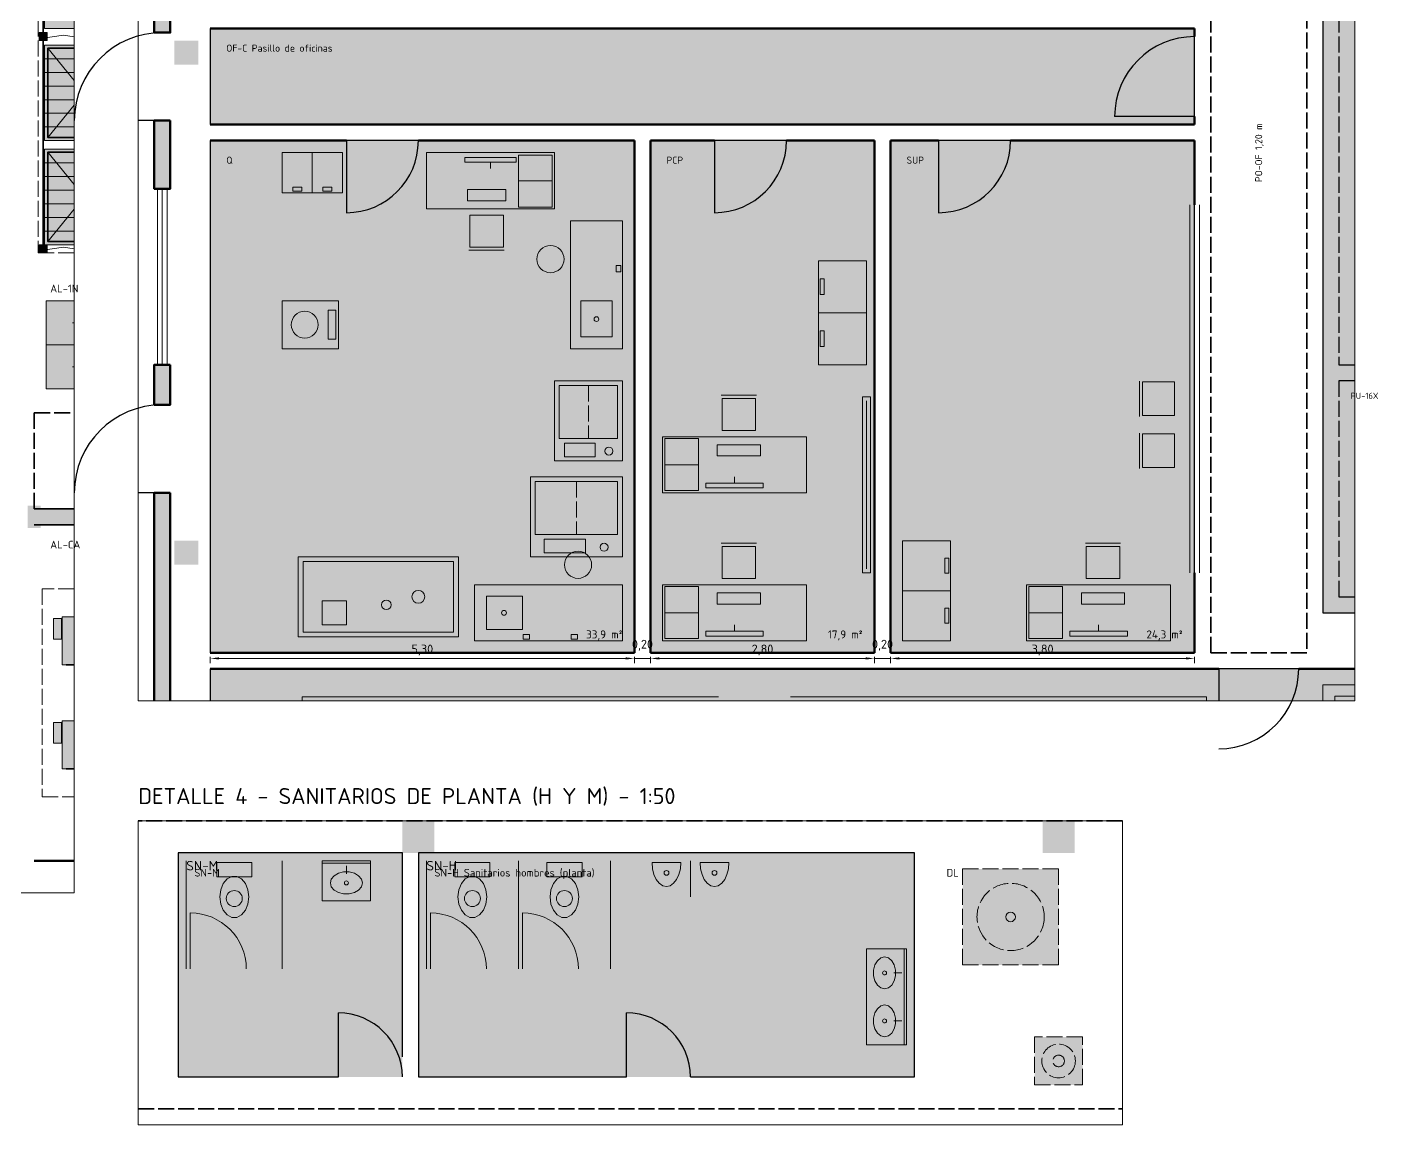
# Model space of a CAD drawing. Header units: millimetres. Extents: x 0 to 1189, y 0 to 841.
# Drawn here: x 409.2 to 746.8, y 389 to 663.4 of the extents above; entities that cross this region are included whole.
import ezdxf
from ezdxf.enums import TextEntityAlignment as Align

# ---------------------------------------------------------------- set-up
doc = ezdxf.new("R2010")
doc.units = ezdxf.units.MM
doc.linetypes.add('IRAM-E-TRAZOS', pattern=[5, 4, -1])
for name, color, linetype, lineweight in [('A-ABERTURA', 7, 'CONTINUOUS', 25), ('A-COLUMNA', 7, 'CONTINUOUS', 50), ('A-COTA', 7, 'CONTINUOUS', 18), ('A-EQUIPO-FINO', 8, 'CONTINUOUS', 13), ('A-EQUIPO-OCULTO', 8, 'IRAM-E-TRAZOS', 13), ('A-EQUIPO-RELLENO', 9, 'CONTINUOUS', 13), ('A-LOCAL', 7, 'CONTINUOUS', 25), ('A-MURO', 7, 'CONTINUOUS', 50), ('A-RELLENO', 9, 'CONTINUOUS', 13), ('A-SECTOR', 1, 'CONTINUOUS', 25), ('A-SECTOR-TXT', 1, 'CONTINUOUS', 25), ('A-SEGURIDAD', 1, 'IRAM-E-TRAZOS', 18), ('A-TABIQUE', 7, 'CONTINUOUS', 50), ('A-TEXTO', 7, 'CONTINUOUS', 18)]:
    doc.layers.add(name, color=color, linetype=linetype, lineweight=lineweight)
for name, color, linetype, lineweight, true_color in [('A-AREA-TRABAJO', 30, 'CONTINUOUS', 13, 0xeb963c), ('A-DEFENSA', 2, 'CONTINUOUS', 35, 0xe6b400), ('A-EQUIPO', 30, 'CONTINUOUS', 35, 0xe67800), ('A-MOBILIARIO', 8, 'CONTINUOUS', 18, 0x50505a), ('A-PASILLO', 2, 'IRAM-E-TRAZOS', 35, 0xd7a500), ('A-PULMON', 6, 'IRAM-E-TRAZOS', 25, 0xdc00c8), ('A-VENTANA', 4, 'CONTINUOUS', 18, 0x0096c8)]:
    doc.layers.add(name, color=color, linetype=linetype, lineweight=lineweight, true_color=true_color)
doc.styles.add('ISO3098', font='isocpeur.ttf')
doc.dimstyles.new('FLAMA-IRAM', dxfattribs={"dimtxt": 3.5, "dimasz": 3.5, "dimexe": 2, "dimexo": 1.5, "dimgap": 1, "dimtad": 1, "dimdec": 1, "dimtxsty": 'ISO3098', "dimblk": 'IRAM_FLECHA', "dimblk1": 'IRAM_FLECHA', "dimblk2": 'IRAM_FLECHA', "dimcen": 2.5, "dimclrd": 3, "dimclre": 3, "dimclrt": 3, "dimazin": 3, "dimtfac": 1, "dimtmove": 0, "dimatfit": 3, "dimlwd": 18, "dimlwe": 18})

# ---------------------------------------------------------------- blocks, each defined once
blk = doc.blocks.new('IRAM_FLECHA')
blk.add_solid([(0, 0), (-1, 0.125), (-1, -0.125)])

msp = doc.modelspace()

# ---------------------------------------------------------------- hatches: boundary and pattern name
at = {"layer": 'A-COLUMNA', "true_color": 0x000000}
h = msp.add_hatch(color=7, dxfattribs=at)
h.dxf.hatch_style = 1
h.paths.add_polyline_path([(446, 654), (452, 654), (452, 660), (446, 660)])
h = msp.add_hatch(color=7, dxfattribs=at)
h.dxf.hatch_style = 1
h.paths.add_polyline_path([(446, 529), (452, 529), (452, 535), (446, 535)])
h = msp.add_hatch(color=7, dxfattribs=at)
h.dxf.hatch_style = 1
h.paths.add_polyline_path([(503, 457), (511, 457), (511, 465), (503, 465)])
h = msp.add_hatch(color=7, dxfattribs=at)
h.dxf.hatch_style = 1
h.paths.add_polyline_path([(663, 457), (671, 457), (671, 465), (663, 465)])
at = {"layer": 'A-DEFENSA', "true_color": 0x1e1e1e}
h = msp.add_hatch(color=7, dxfattribs=at)
h.dxf.hatch_style = 1
h.paths.add_polyline_path([(409.4, 538.2), (412.6, 538.2), (412.6, 543.8), (409.4, 543.8)])
at = {"layer": 'A-DEFENSA', "true_color": 0xf5c800}
h = msp.add_hatch(color=7, dxfattribs=at)
h.dxf.hatch_style = 1
h.paths.add_polyline_path([(411, 539), (411, 543), (421, 543), (421, 539)])
at = {"layer": 'A-EQUIPO-RELLENO', "true_color": 0xeedec0}
h = msp.add_hatch(color=7, dxfattribs=at)
h.dxf.hatch_style = 1
h.paths.add_polyline_path([(413.6, 663), (413.6, 686.9), (421, 686.9), (421, 663)])
at = {"layer": 'A-EQUIPO-RELLENO', "true_color": 0x969ba0}
h = msp.add_hatch(color=7, dxfattribs=at)
h.dxf.hatch_style = 1
h.paths.add_polyline_path([(414.2, 660), (414.2, 662), (412.2, 662), (412.2, 660)])
at = {"layer": 'A-EQUIPO-RELLENO', "true_color": 0xeedec0}
h = msp.add_hatch(color=7, dxfattribs=at)
h.dxf.hatch_style = 1
h.paths.add_polyline_path([(413.6, 635), (413.6, 658.9), (421, 658.9), (421, 635)])
h = msp.add_hatch(color=7, dxfattribs=at)
h.dxf.hatch_style = 1
h.paths.add_polyline_path([(413.6, 609), (413.6, 632.9), (421, 632.9), (421, 609)])
at = {"layer": 'A-EQUIPO-RELLENO', "true_color": 0xeeeeee}
h = msp.add_hatch(color=7, dxfattribs=at)
h.dxf.hatch_style = 1
h.paths.add_polyline_path([(473, 622), (480.5, 622), (480.5, 632), (473, 632)])
h = msp.add_hatch(color=7, dxfattribs=at)
h.dxf.hatch_style = 1
h.paths.add_polyline_path([(480.5, 622), (488, 622), (488, 632), (480.5, 632)])
at = {"layer": 'A-EQUIPO-RELLENO', "true_color": 0xeedec0}
h = msp.add_hatch(color=7, dxfattribs=at)
h.dxf.hatch_style = 1
h.paths.add_polyline_path([(509, 618), (541, 618), (541, 632), (509, 632)])
at = {"layer": 'A-EQUIPO-RELLENO', "true_color": 0xd6e2f0}
h = msp.add_hatch(color=7, dxfattribs=at)
h.dxf.hatch_style = 1
h.paths.add_polyline_path([(528.24, 608.4), (519.84, 608.4), (519.84, 616.4), (528.24, 616.4)])
at = {"layer": 'A-EQUIPO-RELLENO', "true_color": 0xecf0ec}
h = msp.add_hatch(color=7, dxfattribs=at)
h.dxf.hatch_style = 1
h.paths.add_polyline_path([(545, 615), (545, 583), (558, 583), (558, 615)])
at = {"layer": 'A-EQUIPO-RELLENO', "true_color": 0x969ba0}
h = msp.add_hatch(color=7, dxfattribs=at)
h.dxf.hatch_style = 1
h.paths.add_polyline_path([(414.2, 607), (414.2, 609), (412.2, 609), (412.2, 607)])
at = {"layer": 'A-EQUIPO-RELLENO', "true_color": 0xeeeeee}
h = msp.add_hatch(color=7, dxfattribs=at)
h.dxf.hatch_style = 1
h.paths.add_polyline_path([(607, 605), (607, 592), (619, 592), (619, 605)])
at = {"layer": 'A-EQUIPO-RELLENO', "true_color": 0xfad73c}
h = msp.add_hatch(color=7, dxfattribs=at)
h.dxf.hatch_style = 1
h.paths.add_polyline_path([(414, 573), (414, 595), (421, 595), (421, 573)])
at = {"layer": 'A-EQUIPO-RELLENO', "true_color": 0xcdd0d4}
h = msp.add_hatch(color=7, dxfattribs=at)
h.dxf.hatch_style = 1
h.paths.add_polyline_path([(487, 583), (487, 595), (473, 595), (473, 583)])
at = {"layer": 'A-EQUIPO-RELLENO', "true_color": 0xeeeeee}
h = msp.add_hatch(color=7, dxfattribs=at)
h.dxf.hatch_style = 1
h.paths.add_polyline_path([(607, 592), (607, 579), (619, 579), (619, 592)])
h = msp.add_hatch(color=7, dxfattribs=at)
h.dxf.hatch_style = 1
h.paths.add_polyline_path([(541, 575), (541, 555), (558, 555), (558, 575)])
at = {"layer": 'A-EQUIPO-RELLENO', "true_color": 0xd6e2f0}
h = msp.add_hatch(color=7, dxfattribs=at)
h.dxf.hatch_style = 1
h.paths.add_polyline_path([(688, 566.3), (688, 574.7), (696, 574.7), (696, 566.3)])
h = msp.add_hatch(color=7, dxfattribs=at)
h.dxf.hatch_style = 1
h.paths.add_polyline_path([(582.88, 570.6), (591.28, 570.6), (591.28, 562.6), (582.88, 562.6)])
at = {"layer": 'A-EQUIPO-RELLENO', "true_color": 0xffffff}
h = msp.add_hatch(color=7, dxfattribs=at)
h.dxf.hatch_style = 1
h.paths.add_polyline_path([(618, 571), (618, 527), (620, 527), (620, 571)])
at = {"layer": 'A-EQUIPO-RELLENO', "true_color": 0xeedec0}
h = msp.add_hatch(color=7, dxfattribs=at)
h.dxf.hatch_style = 1
h.paths.add_polyline_path([(604, 561), (568, 561), (568, 547), (604, 547)])
at = {"layer": 'A-EQUIPO-RELLENO', "true_color": 0xd6e2f0}
h = msp.add_hatch(color=7, dxfattribs=at)
h.dxf.hatch_style = 1
h.paths.add_polyline_path([(688, 553.3), (688, 561.7), (696, 561.7), (696, 553.3)])
at = {"layer": 'A-EQUIPO-RELLENO', "true_color": 0xeeeeee}
h = msp.add_hatch(color=7, dxfattribs=at)
h.dxf.hatch_style = 1
h.paths.add_polyline_path([(535, 551), (535, 531), (558, 531), (558, 551)])
at = {"layer": 'A-EQUIPO-RELLENO', "true_color": 0xd6e2f0}
h = msp.add_hatch(color=7, dxfattribs=at)
h.dxf.hatch_style = 1
h.paths.add_polyline_path([(582.88, 533.6), (591.28, 533.6), (591.28, 525.6), (582.88, 525.6)])
at = {"layer": 'A-EQUIPO-RELLENO', "true_color": 0xeeeeee}
h = msp.add_hatch(color=7, dxfattribs=at)
h.dxf.hatch_style = 1
h.paths.add_polyline_path([(640, 522.5), (640, 535), (628, 535), (628, 522.5)])
at = {"layer": 'A-EQUIPO-RELLENO', "true_color": 0xd6e2f0}
h = msp.add_hatch(color=7, dxfattribs=at)
h.dxf.hatch_style = 1
h.paths.add_polyline_path([(673.88, 533.6), (682.28, 533.6), (682.28, 525.6), (673.88, 525.6)])
at = {"layer": 'A-EQUIPO-RELLENO', "true_color": 0xd7d7dc}
h = msp.add_hatch(color=7, dxfattribs=at)
h.dxf.hatch_style = 1
h.paths.add_polyline_path([(517, 531), (477, 531), (477, 511), (517, 511)])
at = {"layer": 'A-EQUIPO-RELLENO', "true_color": 0xecf0ec}
h = msp.add_hatch(color=7, dxfattribs=at)
h.dxf.hatch_style = 1
h.paths.add_polyline_path([(558, 524), (521, 524), (521, 510), (558, 510)])
at = {"layer": 'A-EQUIPO-RELLENO', "true_color": 0xeedec0}
h = msp.add_hatch(color=7, dxfattribs=at)
h.dxf.hatch_style = 1
h.paths.add_polyline_path([(604, 524), (568, 524), (568, 510), (604, 510)])
h = msp.add_hatch(color=7, dxfattribs=at)
h.dxf.hatch_style = 1
h.paths.add_polyline_path([(695, 524), (659, 524), (659, 510), (695, 510)])
at = {"layer": 'A-EQUIPO-RELLENO', "true_color": 0xeeeeee}
h = msp.add_hatch(color=7, dxfattribs=at)
h.dxf.hatch_style = 1
h.paths.add_polyline_path([(640, 510), (640, 522.5), (628, 522.5), (628, 510)])
at = {"layer": 'A-EQUIPO-RELLENO', "true_color": 0x969ba0}
h = msp.add_hatch(color=7, dxfattribs=at)
h.dxf.hatch_style = 1
h.paths.add_polyline_path([(417.8, 515.6), (415.8, 515.6), (415.8, 510.4), (417.8, 510.4)])
at = {"layer": 'A-EQUIPO-RELLENO', "true_color": 0xeeeeee}
h = msp.add_hatch(color=7, dxfattribs=at)
h.dxf.hatch_style = 1
h.paths.add_polyline_path([(418, 504), (418, 516), (421, 516), (421, 504)])
at = {"layer": 'A-EQUIPO-RELLENO', "true_color": 0xecf0ec}
h = msp.add_hatch(color=7, dxfattribs=at)
h.dxf.hatch_style = 1
h.paths.add_polyline_path([(733, 499), (741, 499), (741, 495), (733, 495)])
at = {"layer": 'A-EQUIPO-RELLENO', "true_color": 0x969ba0}
h = msp.add_hatch(color=7, dxfattribs=at)
h.dxf.hatch_style = 1
h.paths.add_polyline_path([(417.8, 489.6), (415.8, 489.6), (415.8, 484.4), (417.8, 484.4)])
at = {"layer": 'A-EQUIPO-RELLENO', "true_color": 0xeeeeee}
h = msp.add_hatch(color=7, dxfattribs=at)
h.dxf.hatch_style = 1
h.paths.add_polyline_path([(418, 478), (418, 490), (421, 490), (421, 478)])
at = {"layer": 'A-EQUIPO-RELLENO', "true_color": 0xf8f8fc}
h = msp.add_hatch(color=7, dxfattribs=at)
h.dxf.hatch_style = 1
h.paths.add_polyline_path([(456.6, 451), (465.4, 451), (465.4, 454.6), (456.6, 454.6)])
h = msp.add_hatch(color=7, dxfattribs=at)
h.dxf.hatch_style = 1
h.paths.add_polyline_path([(483, 445), (495, 445), (495, 455), (483, 455)])
h = msp.add_hatch(color=7, dxfattribs=at)
h.dxf.hatch_style = 1
h.paths.add_polyline_path([(516.1, 451), (524.9, 451), (524.9, 454.6), (516.1, 454.6)])
h = msp.add_hatch(color=7, dxfattribs=at)
h.dxf.hatch_style = 1
h.paths.add_polyline_path([(539.1, 451), (547.9, 451), (547.9, 454.6), (539.1, 454.6)])
h = msp.add_hatch(color=7, dxfattribs=at)
h.dxf.hatch_style = 1
h.paths.add_polyline_path([(572.6, 454.6), (572.477, 453.047), (572.118, 451.6), (571.546, 450.357), (570.8, 449.404), (569.932, 448.804), (569, 448.6), (568.068, 448.804), (567.2, 449.404), (566.454, 450.357), (565.882, 451.6), (565.523, 453.047), (565.4, 454.6)])
h = msp.add_hatch(color=7, dxfattribs=at)
h.dxf.hatch_style = 1
h.paths.add_polyline_path([(584.6, 454.6), (584.477, 453.047), (584.118, 451.6), (583.546, 450.357), (582.8, 449.404), (581.932, 448.804), (581, 448.6), (580.068, 448.804), (579.2, 449.404), (578.454, 450.357), (577.882, 451.6), (577.523, 453.047), (577.4, 454.6)])
at = {"layer": 'A-EQUIPO-RELLENO', "true_color": 0xd6ecd6}
h = msp.add_hatch(color=7, dxfattribs=at)
h.dxf.hatch_style = 1
h.paths.add_polyline_path([(643, 429), (667, 429), (667, 453), (643, 453)])
at = {"layer": 'A-EQUIPO-RELLENO', "true_color": 0xf8f8fc}
h = msp.add_hatch(color=7, dxfattribs=at)
h.dxf.hatch_style = 1
h.paths.add_polyline_path([(464.6, 446), (464.383, 447.779), (463.758, 449.342), (462.8, 450.503), (461.625, 451.121), (460.375, 451.121), (459.2, 450.503), (458.242, 449.342), (457.617, 447.779), (457.4, 446), (457.617, 444.221), (458.242, 442.658), (459.2, 441.497), (460.375, 440.879), (461.625, 440.879), (462.8, 441.497), (463.758, 442.658), (464.383, 444.221), (464.6, 446)])
h = msp.add_hatch(color=7, dxfattribs=at)
h.dxf.hatch_style = 1
h.paths.add_polyline_path([(524.1, 446), (523.883, 447.779), (523.258, 449.342), (522.3, 450.503), (521.125, 451.121), (519.875, 451.121), (518.7, 450.503), (517.742, 449.342), (517.117, 447.779), (516.9, 446), (517.117, 444.221), (517.742, 442.658), (518.7, 441.497), (519.875, 440.879), (521.125, 440.879), (522.3, 441.497), (523.258, 442.658), (523.883, 444.221), (524.1, 446)])
h = msp.add_hatch(color=7, dxfattribs=at)
h.dxf.hatch_style = 1
h.paths.add_polyline_path([(547.1, 446), (546.883, 447.779), (546.258, 449.342), (545.3, 450.503), (544.125, 451.121), (542.875, 451.121), (541.7, 450.503), (540.742, 449.342), (540.117, 447.779), (539.9, 446), (540.117, 444.221), (540.742, 442.658), (541.7, 441.497), (542.875, 440.879), (544.125, 440.879), (545.3, 441.497), (546.258, 442.658), (546.883, 444.221), (547.1, 446)])
h = msp.add_hatch(color=7, dxfattribs=at)
h.dxf.hatch_style = 1
h.paths.add_polyline_path([(619, 433), (619, 409), (629, 409), (629, 433)])
at = {"layer": 'A-EQUIPO-RELLENO', "true_color": 0xd6ecd6}
h = msp.add_hatch(color=7, dxfattribs=at)
h.dxf.hatch_style = 1
h.paths.add_polyline_path([(661, 411), (661, 399), (673, 399), (673, 411)])
at = {"layer": 'A-MURO', "true_color": 0x464646}
h = msp.add_hatch(color=7, dxfattribs=at)
h.dxf.hatch_style = 1
h.paths.add_polyline_path([(445, 759), (445, 662), (441, 662), (441, 759)])
h = msp.add_hatch(color=7, dxfattribs=at)
h.dxf.hatch_style = 1
h.paths.add_polyline_path([(445, 640), (445, 623), (441, 623), (441, 640)])
h = msp.add_hatch(color=7, dxfattribs=at)
h.dxf.hatch_style = 1
h.paths.add_polyline_path([(445, 579), (445, 569), (441, 569), (441, 579)])
h = msp.add_hatch(color=7, dxfattribs=at)
h.dxf.hatch_style = 1
h.paths.add_polyline_path([(445, 495), (441, 495), (441, 547), (445, 547)])
at = {"layer": 'A-RELLENO', "true_color": 0xc8e8c8}
h = msp.add_hatch(color=7, dxfattribs=at)
h.dxf.hatch_style = 1
h.paths.add_polyline_path([(733, 517), (733, 755), (741, 755), (741, 517)])
at = {"layer": 'A-RELLENO', "true_color": 0xf5f5f5}
h = msp.add_hatch(color=7, dxfattribs=at)
h.dxf.hatch_style = 1
h.paths.add_polyline_path([(455, 639), (701, 639), (701, 663), (455, 663)])
at = {"layer": 'A-RELLENO', "true_color": 0xe4e1f0}
h = msp.add_hatch(color=7, dxfattribs=at)
h.dxf.hatch_style = 1
h.paths.add_polyline_path([(455, 507), (561, 507), (561, 635), (455, 635)])
at = {"layer": 'A-RELLENO', "true_color": 0xe8e8e8}
h = msp.add_hatch(color=7, dxfattribs=at)
h.dxf.hatch_style = 1
h.paths.add_polyline_path([(565, 507), (621, 507), (621, 635), (565, 635)])
h = msp.add_hatch(color=7, dxfattribs=at)
h.dxf.hatch_style = 1
h.paths.add_polyline_path([(625, 507), (701, 507), (701, 635), (625, 635)])
at = {"layer": 'A-RELLENO', "true_color": 0xe4e1f0}
h = msp.add_hatch(color=7, dxfattribs=at)
h.dxf.hatch_style = 1
h.paths.add_polyline_path([(455, 503), (741, 503), (741, 495), (455, 495)])
at = {"layer": 'A-RELLENO', "true_color": 0xfff8cd}
h = msp.add_hatch(color=7, dxfattribs=at)
h.dxf.hatch_style = 1
h.paths.add_polyline_path([(447, 401), (503, 401), (503, 457), (447, 457)])
h = msp.add_hatch(color=7, dxfattribs=at)
h.dxf.hatch_style = 1
h.paths.add_polyline_path([(507, 401), (631, 401), (631, 457), (507, 457)])

# ---------------------------------------------------------------- linework, layer by layer
at = {"layer": 'A-ABERTURA'}
for p, q in [((443, 640), (437, 640)), ((701, 641), (681, 641)), ((489, 635), (489, 617)), ((581, 635), (581, 617)), ((637, 635), (637, 617)), ((443, 547), (437, 547)), ((707, 503), (707, 495)), ((487, 401), (487, 417)), ((559, 401), (559, 417))]:
    msp.add_line(p, q, dxfattribs=at)
for centre, radius, start, end in [((443, 640), 22, 90, 180), ((701, 641), 20, 90, 180), ((489, 635), 18, 270, 360), ((581, 635), 18, 270, 360), ((637, 635), 18, 270, 360), ((443, 547), 22, 90, 180), ((707, 503), 20, 270, 360), ((487, 401), 16, 0, 90), ((559, 401), 16, 0, 90)]:
    msp.add_arc(centre, radius, start, end, dxfattribs=at)
at = {"layer": 'A-AREA-TRABAJO'}
for p, q in [((582, 496), (478, 496)), ((704, 496), (600, 496))]:
    msp.add_line(p, q, dxfattribs=at)
for points in [[(478, 495), (478, 496)], [(704, 496), (704, 495)]]:
    msp.add_lwpolyline(points, dxfattribs=at)
at = {"layer": 'A-DEFENSA'}
for p, q in [((411, 543), (421, 543)), ((411, 539), (421, 539))]:
    msp.add_line(p, q, dxfattribs=at)
at = {"layer": 'A-EQUIPO'}
for p, q in [((413.2, 607), (413.2, 795)), ((421, 504), (419, 504)), ((421, 478), (419, 478))]:
    msp.add_line(p, q, dxfattribs=at)
for points in [[(421, 658.1), (414.4, 658.1), (414.4, 635.8), (421, 635.8)], [(421, 632.1), (414.4, 632.1), (414.4, 609.8), (421, 609.8)]]:
    msp.add_lwpolyline(points, dxfattribs=at)
at = {"layer": 'A-EQUIPO-FINO'}
for p, q in [((421, 655.486), (413.6, 655.486)), ((421, 650.013), (414.4, 658.1)), ((421, 652.071), (413.6, 652.071)), ((421, 648.657), (413.6, 648.657)), ((421, 645.243), (413.6, 645.243)), ((421, 641.829), (413.6, 641.829)), ((414.4, 635.8), (421, 643.887)), ((421, 638.414), (413.6, 638.414)), ((421, 624.013), (414.4, 632.1)), ((421, 629.486), (413.6, 629.486)), ((421, 626.071), (413.6, 626.071)), ((532, 625), (540.4, 625)), ((421, 622.657), (413.6, 622.657)), ((421, 619.243), (413.6, 619.243)), ((414.4, 609.8), (421, 617.887)), ((421, 615.829), (413.6, 615.829)), ((421, 612.414), (413.6, 612.414)), ((421, 589.5), (420.6, 589.5)), ((421, 578.5), (420.6, 578.5)), ((619, 570), (619, 528)), ((577, 554), (568.6, 554)), ((577, 517), (568.6, 517)), ((668, 517), (659.6, 517)), ((483, 454.4), (495, 454.4)), ((489, 451.8), (489, 453.8)), ((450, 428), (450, 442)), ((510, 428), (510, 442)), ((533, 428), (533, 442)), ((628.4, 433), (628.4, 409)), ((625.8, 427), (627.8, 427)), ((625.8, 415), (627.8, 415))]:
    msp.add_line(p, q, dxfattribs=at)
for points in [[(421, 686.9), (413.6, 686.9), (413.6, 663), (421, 663)], [(421, 660.988), (418.35, 661.4), (413.2, 660.6)], [(421, 658.9), (413.6, 658.9), (413.6, 635), (421, 635)], [(421, 632.9), (413.6, 632.9), (413.6, 609), (421, 609)], [(421, 607.988), (418.35, 608.4), (413.2, 607.6)], [(421, 516), (418, 516), (418, 504), (421, 504)], [(421, 490), (418, 490), (418, 478), (421, 478)]]:
    msp.add_lwpolyline(points, dxfattribs=at)
for points in [[(414.2, 660), (414.2, 662), (412.2, 662), (412.2, 660)], [(532, 618.4), (540.4, 618.4), (540.4, 631.4), (532, 631.4)], [(475.625, 622.4), (477.875, 622.4), (477.875, 623.4), (475.625, 623.4)], [(483.125, 622.4), (485.375, 622.4), (485.375, 623.4), (483.125, 623.4)], [(519.24, 620), (528.84, 620), (528.84, 622.8), (519.24, 622.8)], [(414.2, 607), (414.2, 609), (412.2, 609), (412.2, 607)], [(556.4, 603.8), (556.4, 602.2), (557.6, 602.2), (557.6, 603.8)], [(607.4, 600.45), (607.4, 596.55), (608.4, 596.55), (608.4, 600.45)], [(486.4, 585.4), (486.4, 592.6), (484.48, 592.6), (484.48, 585.4)], [(607.4, 587.45), (607.4, 583.55), (608.4, 583.55), (608.4, 587.45)], [(542.2, 573.8), (542.2, 560.6), (556.8, 560.6), (556.8, 573.8)], [(577, 560.6), (568.6, 560.6), (568.6, 547.6), (577, 547.6)], [(543.55, 559.4), (543.55, 556), (551.2, 556), (551.2, 559.4)], [(592.48, 559), (581.68, 559), (581.68, 556.2), (592.48, 556.2)], [(536.2, 549.8), (536.2, 536.6), (556.8, 536.6), (556.8, 549.8)], [(538.45, 535.4), (538.45, 532), (548.8, 532), (548.8, 535.4)], [(639.6, 526.875), (639.6, 530.625), (638.6, 530.625), (638.6, 526.875)], [(515.8, 529.8), (478.2, 529.8), (478.2, 512.2), (515.8, 512.2)], [(577, 523.6), (568.6, 523.6), (568.6, 510.6), (577, 510.6)], [(668, 523.6), (659.6, 523.6), (659.6, 510.6), (668, 510.6)], [(489, 520), (483, 520), (483, 514), (489, 514)], [(592.48, 522), (581.68, 522), (581.68, 519.2), (592.48, 519.2)], [(683.48, 522), (672.68, 522), (672.68, 519.2), (683.48, 519.2)], [(639.6, 514.375), (639.6, 518.125), (638.6, 518.125), (638.6, 514.375)], [(417.8, 515.6), (415.8, 515.6), (415.8, 510.4), (417.8, 510.4)], [(534.8, 511.6), (533.2, 511.6), (533.2, 510.4), (534.8, 510.4)], [(546.8, 511.6), (545.2, 511.6), (545.2, 510.4), (546.8, 510.4)], [(417.8, 489.6), (415.8, 489.6), (415.8, 484.4), (417.8, 484.4)]]:
    msp.add_lwpolyline(points, close=True, dxfattribs=at)
for centre, radius in [((478.6, 589), 3.36), ((551.5, 590.4), 0.6), ((554.6, 557.4), 1), ((553.4, 533.4), 1), ((499, 519), 1.2), ((507, 521), 1.6), ((528.4, 517), 0.6), ((569, 452), 0.6), ((581, 452), 0.6), ((489, 449.5), 0.5), ((461, 445.6), 2), ((520.5, 445.6), 2), ((543.5, 445.6), 2), ((655, 441), 1.2), ((623.5, 427), 0.5), ((623.5, 415), 0.5)]:
    msp.add_circle(centre, radius, dxfattribs=at)
for centre in [(450, 428), (510, 428), (533, 428)]:
    msp.add_arc(centre, 14, 0, 90, dxfattribs=at)
at = {"layer": 'A-EQUIPO-OCULTO'}
for p, q in [((549.5, 573.8), (549.5, 560.6)), ((546.5, 549.8), (546.5, 536.6))]:
    msp.add_line(p, q, dxfattribs=at)
for points in [[(412, 795), (412, 607), (421, 607)], [(421, 523), (413, 523), (413, 471), (421, 471)]]:
    msp.add_lwpolyline(points, dxfattribs=at)
at = {"layer": 'A-LOCAL'}
for p, q in [((503, 457), (447, 457)), ((447, 457), (447, 401)), ((503, 406), (503, 457)), ((631, 457), (507, 457)), ((507, 457), (507, 401)), ((631, 401), (631, 457)), ((447, 401), (487, 401)), ((507, 401), (559, 401)), ((575, 401), (631, 401))]:
    msp.add_line(p, q, dxfattribs=at)
at = {"layer": 'A-MOBILIARIO'}
for p, q in [((525, 629.6), (525, 628)), ((519.64, 607.6), (528.44, 607.6)), ((421, 584), (414, 584)), ((687.2, 574.9), (687.2, 566.1)), ((591.48, 571.4), (582.68, 571.4)), ((687.2, 561.9), (687.2, 553.1)), ((586, 549.4), (586, 551)), ((591.48, 534.4), (582.68, 534.4)), ((682.48, 534.4), (673.68, 534.4)), ((586, 512.4), (586, 514)), ((677, 512.4), (677, 514)), ((449, 428), (449, 455)), ((473, 428), (473, 455)), ((509, 428), (509, 455)), ((532, 428), (532, 455)), ((532, 428), (532, 455)), ((555, 428), (555, 455)), ((575, 455), (575, 446))]:
    msp.add_line(p, q, dxfattribs=at)
for points in [[(473, 622), (480.5, 622), (480.5, 632), (473, 632)], [(480.5, 622), (488, 622), (488, 632), (480.5, 632)], [(509, 618), (541, 618), (541, 632), (509, 632)], [(518.6, 629.6), (531.4, 629.6), (531.4, 630.8), (518.6, 630.8)], [(528.24, 608.4), (519.84, 608.4), (519.84, 616.4), (528.24, 616.4)], [(545, 615), (545, 583), (558, 583), (558, 615)], [(607, 605), (607, 592), (619, 592), (619, 605)], [(487, 583), (487, 595), (473, 595), (473, 583)], [(547.6, 595), (547.6, 586), (555.4, 586), (555.4, 595)], [(607, 592), (607, 579), (619, 579), (619, 592)], [(541, 575), (541, 555), (558, 555), (558, 575)], [(688, 566.3), (688, 574.7), (696, 574.7), (696, 566.3)], [(582.88, 570.6), (591.28, 570.6), (591.28, 562.6), (582.88, 562.6)], [(618, 571), (618, 527), (620, 527), (620, 571)], [(604, 561), (568, 561), (568, 547), (604, 547)], [(688, 553.3), (688, 561.7), (696, 561.7), (696, 553.3)], [(535, 551), (535, 531), (558, 531), (558, 551)], [(593.2, 549.4), (578.8, 549.4), (578.8, 548.2), (593.2, 548.2)], [(582.88, 533.6), (591.28, 533.6), (591.28, 525.6), (582.88, 525.6)], [(640, 522.5), (640, 535), (628, 535), (628, 522.5)], [(673.88, 533.6), (682.28, 533.6), (682.28, 525.6), (673.88, 525.6)], [(517, 531), (477, 531), (477, 511), (517, 511)], [(558, 524), (521, 524), (521, 510), (558, 510)], [(604, 524), (568, 524), (568, 510), (604, 510)], [(695, 524), (659, 524), (659, 510), (695, 510)], [(533, 521.2), (524, 521.2), (524, 512.8), (533, 512.8)], [(640, 510), (640, 522.5), (628, 522.5), (628, 510)], [(593.2, 512.4), (578.8, 512.4), (578.8, 511.2), (593.2, 511.2)], [(684.2, 512.4), (669.8, 512.4), (669.8, 511.2), (684.2, 511.2)], [(456.6, 451), (465.4, 451), (465.4, 454.6), (456.6, 454.6)], [(483, 445), (495, 445), (495, 455), (483, 455)], [(516.1, 451), (524.9, 451), (524.9, 454.6), (516.1, 454.6)], [(539.1, 451), (547.9, 451), (547.9, 454.6), (539.1, 454.6)], [(572.6, 454.6), (572.477, 453.047), (572.118, 451.6), (571.546, 450.357), (570.8, 449.404), (569.932, 448.804), (569, 448.6), (568.068, 448.804), (567.2, 449.404), (566.454, 450.357), (565.882, 451.6), (565.523, 453.047), (565.4, 454.6)], [(584.6, 454.6), (584.477, 453.047), (584.118, 451.6), (583.546, 450.357), (582.8, 449.404), (581.932, 448.804), (581, 448.6), (580.068, 448.804), (579.2, 449.404), (578.454, 450.357), (577.882, 451.6), (577.523, 453.047), (577.4, 454.6)], [(464.6, 446), (464.383, 447.779), (463.758, 449.342), (462.8, 450.503), (461.625, 451.121), (460.375, 451.121), (459.2, 450.503), (458.242, 449.342), (457.617, 447.779), (457.4, 446), (457.617, 444.221), (458.242, 442.658), (459.2, 441.497), (460.375, 440.879), (461.625, 440.879), (462.8, 441.497), (463.758, 442.658), (464.383, 444.221), (464.6, 446)], [(493, 449.5), (492.759, 450.458), (492.064, 451.3), (491, 451.925), (489.695, 452.257), (488.305, 452.257), (487, 451.925), (485.936, 451.3), (485.241, 450.458), (485, 449.5), (485.241, 448.542), (485.936, 447.7), (487, 447.075), (488.305, 446.743), (489.695, 446.743), (491, 447.075), (492.064, 447.7), (492.759, 448.542), (493, 449.5)], [(524.1, 446), (523.883, 447.779), (523.258, 449.342), (522.3, 450.503), (521.125, 451.121), (519.875, 451.121), (518.7, 450.503), (517.742, 449.342), (517.117, 447.779), (516.9, 446), (517.117, 444.221), (517.742, 442.658), (518.7, 441.497), (519.875, 440.879), (521.125, 440.879), (522.3, 441.497), (523.258, 442.658), (523.883, 444.221), (524.1, 446)], [(547.1, 446), (546.883, 447.779), (546.258, 449.342), (545.3, 450.503), (544.125, 451.121), (542.875, 451.121), (541.7, 450.503), (540.742, 449.342), (540.117, 447.779), (539.9, 446), (540.117, 444.221), (540.742, 442.658), (541.7, 441.497), (542.875, 440.879), (544.125, 440.879), (545.3, 441.497), (546.258, 442.658), (546.883, 444.221), (547.1, 446)], [(619, 433), (619, 409), (629, 409), (629, 433)], [(623.5, 423), (624.458, 423.241), (625.3, 423.936), (625.925, 425), (626.257, 426.305), (626.257, 427.695), (625.925, 429), (625.3, 430.064), (624.458, 430.759), (623.5, 431), (622.542, 430.759), (621.7, 430.064), (621.075, 429), (620.743, 427.695), (620.743, 426.305), (621.075, 425), (621.7, 423.936), (622.542, 423.241), (623.5, 423)], [(623.5, 411), (624.458, 411.241), (625.3, 411.936), (625.925, 413), (626.257, 414.305), (626.257, 415.695), (625.925, 417), (625.3, 418.064), (624.458, 418.759), (623.5, 419), (622.542, 418.759), (621.7, 418.064), (621.075, 417), (620.743, 415.695), (620.743, 414.305), (621.075, 413), (621.7, 411.936), (622.542, 411.241), (623.5, 411)]]:
    msp.add_lwpolyline(points, close=True, dxfattribs=at)
for points in [[(421, 595), (414, 595), (414, 573), (421, 573)], [(741, 499), (733, 499), (733, 495)], [(741, 496.2), (736, 496.2), (736, 495)]]:
    msp.add_lwpolyline(points, dxfattribs=at)
for centre in [(540, 605.4), (546.9, 529)]:
    msp.add_circle(centre, 3.4, dxfattribs=at)
at = {"layer": 'A-MURO'}
for points in [[(445, 759), (445, 662), (441, 662), (441, 759)], [(445, 640), (445, 623), (441, 623), (441, 640)], [(445, 579), (445, 569), (441, 569), (441, 579)]]:
    msp.add_lwpolyline(points, close=True, dxfattribs=at)
for points in [[(441, 495), (441, 547), (445, 547)], [(445, 547), (445, 495)]]:
    msp.add_lwpolyline(points, dxfattribs=at)
at = {"layer": 'A-PASILLO'}
for p, q in [((705, 507), (705, 757)), ((729, 757), (729, 507)), ((411, 543), (411, 567)), ((411, 567), (421, 567)), ((421, 543), (411, 543)), ((729, 507), (705, 507)), ((683, 465), (437, 465)), ((437, 393), (683, 393))]:
    msp.add_line(p, q, dxfattribs=at)
at = {"layer": 'A-PULMON'}
for points in [[(741, 751), (737, 751), (737, 579)], [(737, 579), (741, 579)], [(741, 575), (737, 575), (737, 521)], [(737, 521), (741, 521)]]:
    msp.add_lwpolyline(points, dxfattribs=at)
at = {"layer": 'A-SECTOR'}
for points in [[(741, 755), (733, 755), (733, 517)], [(733, 517), (741, 517)], [(741, 503), (455, 503), (455, 495)]]:
    msp.add_lwpolyline(points, dxfattribs=at)
for points in [[(455, 639), (701, 639), (701, 663), (455, 663)], [(455, 507), (561, 507), (561, 635), (455, 635)], [(565, 507), (621, 507), (621, 635), (565, 635)], [(625, 507), (701, 507), (701, 635), (625, 635)]]:
    msp.add_lwpolyline(points, close=True, dxfattribs=at)
at = {"layer": 'A-SEGURIDAD'}
for points in [[(643, 429), (667, 429), (667, 453), (643, 453)], [(661, 411), (661, 399), (673, 399), (673, 411)]]:
    msp.add_lwpolyline(points, close=True, dxfattribs=at)
for centre, radius in [((655, 441), 8.4), ((667, 405), 4.2), ((667, 405), 1.44)]:
    msp.add_circle(centre, radius, dxfattribs=at)
at = {"layer": 'A-TABIQUE'}
for p, q in [((455, 663), (701, 663)), ((619, 663), (641, 663)), ((701, 661), (701, 663)), ((455, 639), (701, 639)), ((701, 639), (701, 641)), ((455, 635), (489, 635)), ((507, 635), (561, 635)), ((561, 507), (561, 635)), ((565, 635), (581, 635)), ((565, 507), (565, 635)), ((599, 635), (621, 635)), ((621, 507), (621, 635)), ((625, 635), (637, 635)), ((625, 507), (625, 635)), ((655, 635), (701, 635)), ((701, 619), (701, 635)), ((701, 507), (701, 527)), ((455, 507), (561, 507)), ((565, 507), (621, 507)), ((625, 507), (701, 507)), ((455, 503), (707, 503)), ((727, 503), (741, 503)), ((411, 455), (421, 455))]:
    msp.add_line(p, q, dxfattribs=at)
at = {"layer": 'A-TEXTO'}
for points in [[(33, 447), (421, 447), (421, 795), (33, 795)], [(437, 495), (741, 495), (741, 795), (437, 795)], [(437, 389), (683, 389), (683, 465), (437, 465)]]:
    msp.add_lwpolyline(points, close=True, dxfattribs=at)
at = {"layer": 'A-VENTANA'}
for p, q in [((441.8, 579), (441.8, 623)), ((443, 579), (443, 623)), ((444.2, 579), (444.2, 623)), ((699.8, 527), (699.8, 619)), ((701, 527), (701, 619)), ((702.2, 527), (702.2, 619))]:
    msp.add_line(p, q, dxfattribs=at)

# ---------------------------------------------------------------- texts
at = {"layer": 'A-PULMON', "style": 'ISO3098'}
msp.add_text('PU-16X', height=1.54, dxfattribs=at).set_placement((740, 572), align=Align.TOP_LEFT)
at = {"layer": 'A-SECTOR-TXT', "style": 'ISO3098'}
for s, height, p in [('OF-C Pasillo de oficinas', 1.76, (459, 659)), ('Q', 1.76, (459, 631)), ('PCP', 1.76, (569, 631)), ('SUP', 1.76, (629, 631)), ('AL-1N', 1.92, (415, 599)), ('AL-CA', 1.92, (415, 535)), ('SN-M', 1.92, (451, 453)), ('SN-H Sanitarios hombres (planta)', 1.92, (511, 453)), ('DL', 1.92, (639, 453))]:
    msp.add_text(s, height=height, dxfattribs=at).set_placement(p, align=Align.TOP_LEFT)
at = {"layer": 'A-TEXTO', "style": 'ISO3098'}
msp.add_text('PO-OF 1,20 m', height=1.76, rotation=90, dxfattribs=at).set_placement((717, 632), align=Align.MIDDLE_CENTER)
for s, p in [('33,9 m²', (558, 510)), ('17,9 m²', (618, 510)), ('24,3 m²', (698, 510))]:
    msp.add_text(s, height=2, dxfattribs=at).set_placement(p, align=Align.BOTTOM_RIGHT)
msp.add_text('DETALLE 4 - SANITARIOS DE PLANTA (H Y M) - 1:50', height=4, dxfattribs=at).set_placement((437, 468), align=Align.BOTTOM_LEFT)
for s, p in [('SN-M', (449, 455)), ('SN-H', (509, 455))]:
    msp.add_text(s, height=2.4, dxfattribs=at).set_placement(p, align=Align.TOP_LEFT)

# ---------------------------------------------------------------- dimensions: what is measured, and where the dimension line sits
at = {"layer": 'A-COTA'}
for base, p1, p2 in [((561, 505.6), (561, 507), (565, 507)), ((621, 505.6), (621, 507), (625, 507)), ((455, 505.6), (455, 507), (561, 507)), ((565, 505.6), (565, 507), (621, 507)), ((625, 505.6), (625, 507), (701, 507))]:
    msp.add_linear_dim(base=base, p1=p1, p2=p2, dimstyle='FLAMA-IRAM', override={"dimtxt": 2.2, "dimasz": 2.2, "dimexe": 1.2, "dimexo": 1, "dimdec": 2, "dimlfac": 0.05, "dimzin": 0}, dxfattribs=at).render()

doc.saveas('drawing.dxf')
